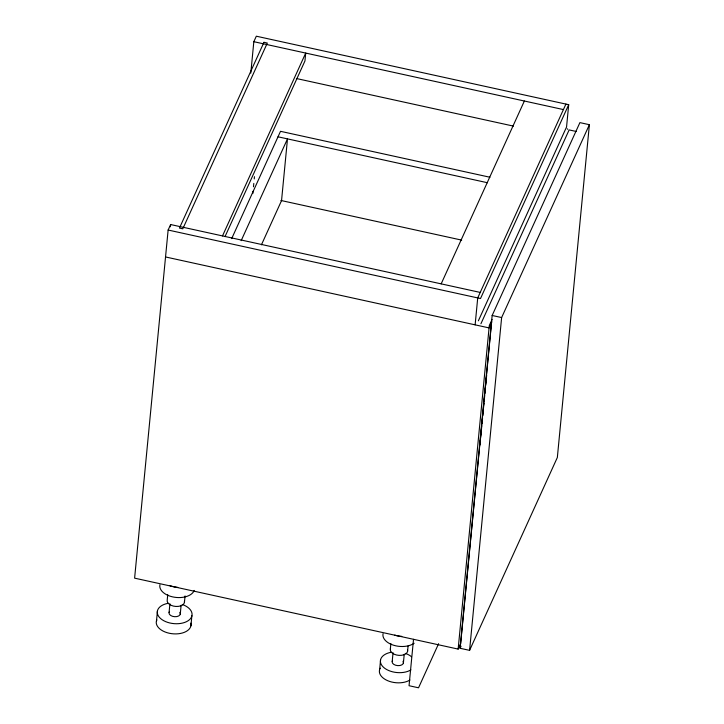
<?xml version="1.0" encoding="UTF-8"?>
<svg xmlns="http://www.w3.org/2000/svg" width="724" height="724" viewBox="0 0 724 724"><rect width="100%" height="100%" fill="white"/><g stroke="black" fill="none" stroke-linecap="round" stroke-linejoin="round"><path stroke-width="1.09" d="M480.22 292.424L170.629 224.54L168.131 230.033L134.61 578.15L458.147 649.093L460.645 643.6L491.569 322.406M170.412 226.784L170.629 224.54M157.452 610.956L156.475 621.083L156.827 619.835M167.742 594.657L167.217 600.078A8.733 5.168 5.5 0 0 175.878 606.45A8.733 5.168 5.5 0 0 184.448 601.092M169.072 612.558L169.914 603.78M180.267 614.097L181.109 605.327M184.439 602.449L185.063 595.942M190.919 625.826L191.887 615.699M250.803 73.106L253.825 41.693L256.323 36.2L568.702 104.699L566.557 126.981L478.365 320.813M252.83 193.525L253.047 191.281M253.481 186.792L253.807 183.416M254.233 178.928L254.45 176.683M379.602 670.008L380.58 659.881M390.345 649.003L390.87 643.582M392.2 661.483L393.042 652.713M403.395 663.03L404.236 654.252M407.567 651.374L408.092 645.953M413.522 639.301L409.051 685.719L418.535 687.8L438.599 643.699M475.125 324.841L477.722 297.917L565.915 104.084M458.147 649.093L489.297 325.574L492.094 319.42M460.102 648.279L492.148 315.483L579.906 122.618L589.39 124.7L557.344 457.496L469.586 650.36L460.102 648.279L461.043 646.224M479.949 444.925L480.383 440.427M480.6 438.183L481.134 432.572M481.351 430.318L481.786 425.83M482.003 423.585L482.546 417.974M482.763 415.721L483.297 410.11M483.514 407.865L483.949 403.368M484.166 401.123L484.709 395.512M484.926 393.268L485.46 387.648M485.677 385.403L486.655 375.294M469.586 650.36L501.632 317.555L589.39 124.7M222.503 235.915L305.709 53.069L304.949 60.961L225.019 236.612M231.689 238.603L280.505 131.315L489.958 177.244M241.164 240.676L287.491 138.881L281.546 200.611L261.427 244.83M441.169 283.862L524.366 101.016M568.702 104.699L480.51 298.532L168.131 230.033M480.926 323.746L569.127 129.913L576.449 131.515M491.877 321.746L489.071 327.9L165.543 256.957M379.955 668.768L380.444 668.161M253.825 41.693L563.417 109.577M296.406 78.518L513.452 126.112M278.007 136.8L487.46 182.729M280.876 200.467L461.677 240.115M492.148 315.483L501.632 317.555M567.218 128.8L567.761 129.288M179.878 612.341A5.674 3.358 5.5 0 1 174.701 616.703A5.674 3.358 5.5 0 1 169.434 611.726M194.204 590.422A17.457 10.335 5.5 0 1 174.249 597.2A17.457 10.335 5.5 0 1 159.923 584.784M190.874 623.111A17.457 10.335 5.5 0 1 173.733 633.862A17.457 10.335 5.5 0 1 156.384 621.065M182.285 604.477A17.457 10.335 5.5 0 1 188.05 620.794A17.457 10.335 5.5 0 1 160.665 618.604A17.457 10.335 5.5 0 1 167.986 603.336M177.751 587.372A17.457 10.335 5.5 0 1 169.543 585.508M403.006 661.265A5.674 3.358 5.5 0 1 397.829 665.628A5.674 3.358 5.5 0 1 392.562 660.65M407.576 650.025A8.733 5.168 5.5 0 1 399.005 655.374A8.733 5.168 5.5 0 1 390.327 649.003M414.146 643.247A17.457 10.335 5.5 0 1 393.711 645.274A17.457 10.335 5.5 0 1 383.05 633.708M409.938 680.017A17.457 10.335 5.5 0 1 389.648 681.438A17.457 10.335 5.5 0 1 379.512 669.999M410.906 669.89A17.457 10.335 5.5 0 1 383.666 667.428A17.457 10.335 5.5 0 1 391.114 652.27M405.413 653.41A17.457 10.335 5.5 0 1 411.531 656.74M401.793 636.36A17.457 10.335 5.5 0 1 394.707 635.147M263.97 42.318L179.452 228.069L182.801 228.811L267.319 43.051L263.97 42.318"/></g></svg>
